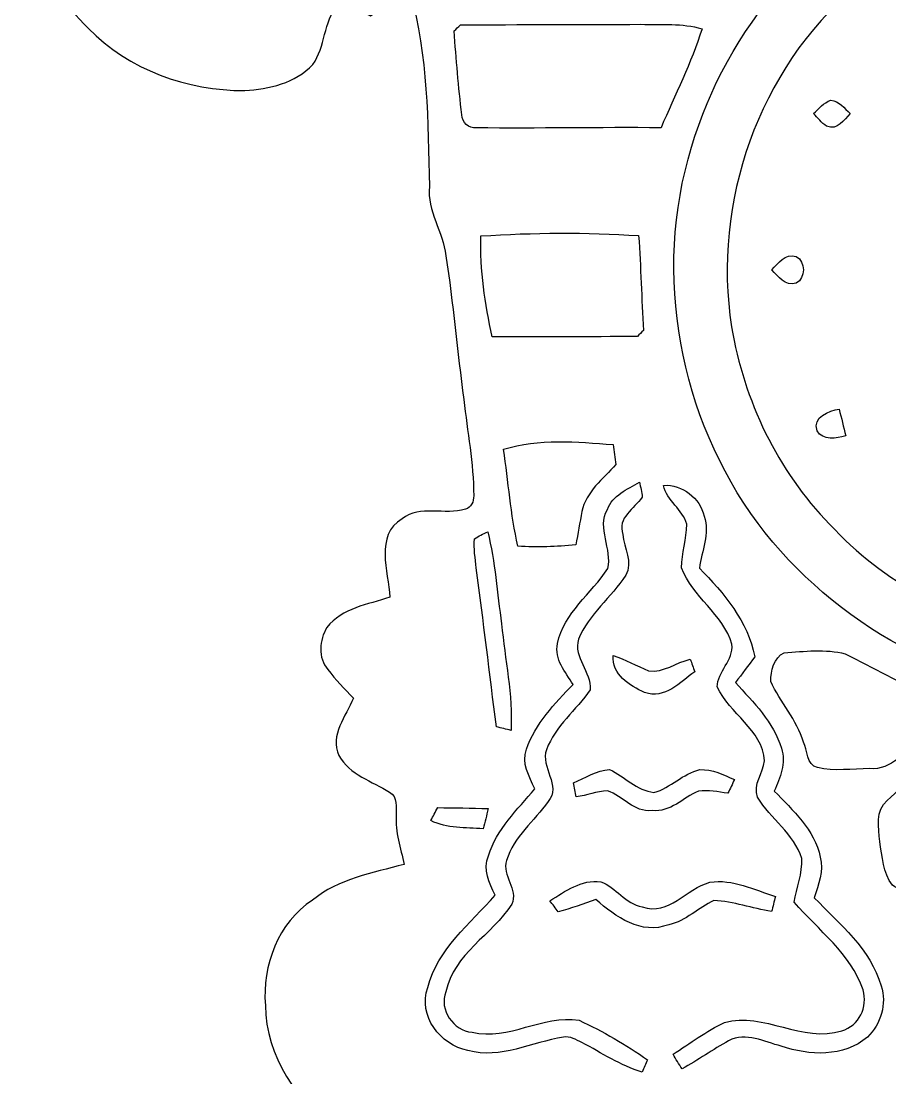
# Model space of a CAD drawing. Header units: centimetres. Extents: x -13.7 to 13.6, y -21.2 to 21.2.
# Drawn here: x -13.7 to -2.71, y -6.98 to 6.39 of the extents above; entities that cross this region are included whole.
import ezdxf

# ---------------------------------------------------------------- set-up
doc = ezdxf.new("R2010")
doc.units = ezdxf.units.CM
doc.header["$MEASUREMENT"] = 0
doc.layers.add('Camada 1', color=7, linetype='Continuous')

msp = doc.modelspace()

# ---------------------------------------------------------------- linework, layer by layer
at = {"layer": 'Camada 1', "color": 156}
for points, knots in [([(-0.44238, 21.16667), (-0.44238, 21.16667), (0.09066, 21.16667), (0.09066, 21.16667), (0.09066, 21.16667), (0.69885, 21.06436), (1.29505, 20.76027), (1.65276, 20.24486), (1.65276, 20.24486), (2.06163, 19.73721), (2.23626, 19.10009), (2.50049, 18.51554), (2.50049, 18.51554), (2.61726, 18.25978), (2.78765, 17.98602), (3.07763, 17.90841), (3.07763, 17.90841), (3.42406, 17.7994), (3.77084, 17.68016), (4.08199, 17.48825), (4.08199, 17.48825), (4.566, 17.17216), (4.99674, 16.76506), (5.29519, 16.26658), (5.29519, 16.26658), (5.68219, 15.63476), (5.94042, 14.88228), (6.55532, 14.42297), (6.55532, 14.42297), (7.2203, 13.95624), (8.10754, 13.93437), (8.72137, 13.37804), (8.72137, 13.37804), (9.39059, 12.76667), (9.45797, 11.7609), (10.1226, 11.14566), (10.1226, 11.14566), (10.46974, 10.7696), (10.99044, 10.68529), (11.45293, 10.53218), (11.45293, 10.53218), (12.0971, 10.3251), (12.70811, 9.96421), (13.13004, 9.42657), (13.13004, 9.42657), (13.52515, 8.92598), (13.60487, 8.23736), (13.50857, 7.62423), (13.50857, 7.62423), (13.33606, 6.59447), (12.46152, 5.7344), (11.42965, 5.58024), (11.42965, 5.58024), (10.9728, 5.47123), (10.4267, 5.46171), (10.04887, 5.78203), (10.04887, 5.78203), (9.79029, 5.97888), (9.86543, 6.36658), (9.6647, 6.5973), (9.6647, 6.5973), (9.52077, 6.66856), (9.37895, 6.51122), (9.25054, 6.45654), (9.25054, 6.45654), (9.08755, 6.56696), (8.92245, 6.67526), (8.73866, 6.74793), (8.73866, 6.74793), (8.51747, 5.96618), (8.5224, 5.14244), (8.4903, 4.33776), (8.4903, 4.33776), (8.50053, 3.99768), (8.31285, 3.70134), (8.27864, 3.36903), (8.27864, 3.36903), (8.16892, 2.49908), (8.06838, 1.62807), (7.9569, 0.75882), (7.9569, 0.75882), (7.97489, 0.59796), (7.86553, 0.37112), (7.99959, 0.24024), (7.99959, 0.24024), (8.26699, 0.13758), (8.59966, 0.27199), (8.84449, 0.09454), (8.84449, 0.09454), (9.20256, -0.12418), (8.99795, -0.60007), (9.02017, -0.93909), (9.02017, -0.93909), (9.29816, -0.98884), (9.61496, -1.03434), (9.79487, -1.28164), (9.79487, -1.28164), (9.88977, -1.43827), (9.92364, -1.67146), (9.78641, -1.81469), (9.78641, -1.81469), (9.68551, -1.9431), (9.57086, -2.05987), (9.45762, -2.17699), (9.45762, -2.17699), (9.54405, -2.39571), (9.7663, -2.6289), (9.65376, -2.88043), (9.65376, -2.88043), (9.51124, -3.15807), (9.17645, -3.22686), (8.94927, -3.41136), (8.94927, -3.41136), (8.86777, -3.57893), (8.97678, -3.77896), (8.91222, -3.95111), (8.91222, -3.95111), (8.84167, -4.09434), (8.75559, -4.22945), (8.68856, -4.3748), (8.68856, -4.3748), (9.04346, -4.52614), (9.42657, -4.62597), (9.73243, -4.87433), (9.73243, -4.87433), (10.2422, -5.20876), (10.41365, -5.93796), (10.14765, -6.47876), (10.14765, -6.47876), (9.80687, -7.2196), (9.13941, -7.80909), (8.3506, -8.02852), (8.3506, -8.02852), (7.62811, -8.24935), (6.864, -8.17668), (6.12246, -8.13223), (6.12246, -8.13223), (5.98311, -8.11671), (5.83565, -8.23242), (5.89668, -8.39505), (5.89668, -8.39505), (5.87516, -9.98255), (5.9055, -11.57076), (5.88469, -13.15896), (5.88469, -13.15896), (5.90867, -13.40979), (5.82718, -13.7093), (6.00428, -13.92132), (6.00428, -13.92132), (6.12951, -14.08818), (6.20007, -14.28997), (6.32566, -14.45577), (6.32566, -14.45577), (6.58671, -14.66144), (6.91691, -14.79691), (7.08766, -15.101), (7.08766, -15.101), (7.25875, -15.36135), (7.18926, -15.69649), (7.31802, -15.97307), (7.31802, -15.97307), (7.45208, -16.26729), (7.58613, -16.58338), (7.52369, -16.91569), (7.52369, -16.91569), (7.49723, -17.17357), (7.3286, -17.39618), (7.33884, -17.66041), (7.33884, -17.66041), (7.3219, -17.97685), (7.42738, -18.32716), (7.2577, -18.61714), (7.2577, -18.61714), (7.0164, -19.03412), (7.11835, -19.59328), (6.75499, -19.94782), (6.75499, -19.94782), (6.62305, -20.06282), (6.43714, -20.0727), (6.27592, -20.12244), (6.27592, -20.12244), (6.26569, -20.3133), (6.26886, -20.50521), (6.25369, -20.69606), (6.25369, -20.69606), (6.22476, -20.92925), (6.01733, -21.088), (5.81131, -21.16667), (5.81131, -21.16667), (5.81131, -21.16667), (5.54531, -21.16667), (5.54531, -21.16667), (5.54531, -21.16667), (5.36857, -21.09928), (5.21582, -20.96593), (5.13821, -20.79237), (5.13821, -20.79237), (5.07224, -20.60751), (5.10081, -20.40467), (5.08247, -20.21346), (5.08247, -20.21346), (4.92513, -20.13162), (4.74945, -20.05859), (4.64679, -19.90619), (4.64679, -19.90619), (4.44712, -19.59716), (4.45206, -19.21051), (4.4517, -18.85773), (4.4517, -18.85773), (4.34375, -18.73356), (4.19947, -18.63196), (4.14232, -18.47285), (4.14232, -18.47285), (4.0192, -18.17229), (4.09222, -17.84597), (4.06541, -17.53341), (4.06541, -17.53341), (4.01426, -17.30375), (3.88091, -17.09702), (3.85445, -16.86066), (3.85445, -16.86066), (3.85339, -16.55551), (3.96028, -16.26729), (4.04389, -15.97836), (4.04389, -15.97836), (4.1335, -15.68591), (4.1275, -15.36065), (4.30212, -15.09853), (4.30212, -15.09853), (4.46546, -14.82372), (4.7625, -14.68508), (5.00168, -14.49035), (5.00168, -14.49035), (5.08423, -14.40215), (5.10187, -14.27198), (5.15726, -14.16967), (5.15726, -14.16967), (5.22393, -13.9887), (5.40844, -13.87404), (5.45606, -13.68566), (5.45606, -13.68566), (5.48675, -13.32265), (5.47158, -12.95753), (5.47194, -12.59417), (5.47194, -12.59417), (5.45853, -11.24126), (5.47652, -9.88801), (5.46911, -8.53546), (5.46911, -8.53546), (5.43772, -8.38659), (5.52203, -8.11459), (5.32165, -8.05533), (5.32165, -8.05533), (4.85987, -7.95867), (4.38326, -7.97419), (3.91513, -7.99782), (3.91513, -7.99782), (3.51649, -8.01829), (3.10938, -8.03169), (2.72909, -8.16645), (2.72909, -8.16645), (2.60456, -8.2296), (2.62961, -8.40281), (2.62467, -8.515), (2.62467, -8.515), (2.61726, -8.76053), (2.82822, -8.94045), (2.86844, -9.17081), (2.86844, -9.17081), (2.89666, -9.34508), (2.74249, -9.58109), (2.89948, -9.72538), (2.89948, -9.72538), (3.16265, -9.94375), (3.40007, -10.27112), (3.32987, -10.63272), (3.32987, -10.63272), (3.32422, -10.9608), (3.01272, -11.14002), (2.86314, -11.40001), (2.86314, -11.40001), (2.78906, -11.53795), (2.94076, -11.67059), (2.99014, -11.78772), (2.99014, -11.78772), (3.57858, -12.69153), (3.68476, -13.87087), (3.30271, -14.87523), (3.30271, -14.87523), (2.86491, -16.0969), (1.70074, -17.024), (0.40852, -17.16052), (0.40852, -17.16052), (-0.09737, -17.20144), (-0.62301, -17.19015), (-1.10525, -17.01518), (-1.10525, -17.01518), (-1.45697, -16.90229), (-1.77765, -16.71073), (-2.1336, -16.60913), (-2.1336, -16.60913), (-2.26166, -16.98307), (-2.23732, -17.38947), (-2.21297, -17.77823), (-2.21297, -17.77823), (-2.20345, -17.99766), (-2.04611, -18.16206), (-1.97167, -18.35855), (-1.97167, -18.35855), (-1.93252, -18.53494), (-2.04435, -18.71945), (-1.99214, -18.89513), (-1.99214, -18.89513), (-1.89159, -19.04647), (-1.72402, -19.14384), (-1.63371, -19.30506), (-1.63371, -19.30506), (-1.48131, -19.5199), (-1.46685, -19.80706), (-1.5367, -20.05506), (-1.5367, -20.05506), (-1.65911, -20.45935), (-2.09268, -20.74263), (-2.51107, -20.68795), (-2.51107, -20.68795), (-3.054, -20.64843), (-3.47169, -20.0466), (-3.30341, -19.52307), (-3.30341, -19.52307), (-3.24626, -19.25602), (-2.97709, -19.11632), (-2.84268, -18.89583), (-2.84268, -18.89583), (-2.8067, -18.76002), (-2.8762, -18.62243), (-2.86702, -18.48555), (-2.86702, -18.48555), (-2.90124, -18.28553), (-2.75449, -18.1356), (-2.66735, -17.9765), (-2.66735, -17.9765), (-2.58092, -17.83433), (-2.62537, -17.6537), (-2.60315, -17.49883), (-2.60315, -17.49883), (-2.60562, -17.0187), (-2.56999, -16.52975), (-2.65818, -16.05633), (-2.65818, -16.05633), (-2.81446, -15.75505), (-3.07375, -15.51693), (-3.20534, -15.20013), (-3.20534, -15.20013), (-3.58775, -14.45683), (-3.66466, -13.57665), (-3.45264, -12.77126), (-3.45264, -12.77126), (-3.34257, -12.24104), (-3.04941, -11.77396), (-2.73226, -11.34463), (-2.73226, -11.34463), (-2.54423, -11.11003), (-2.62643, -10.78689), (-2.60456, -10.51313), (-2.60456, -10.51313), (-2.62714, -9.63612), (-2.57351, -8.75735), (-2.63243, -7.88211), (-2.63243, -7.88211), (-2.64583, -7.75794), (-2.77707, -7.69232), (-2.89031, -7.69338), (-2.89031, -7.69338), (-3.59692, -7.67574), (-4.30424, -7.6842), (-5.0105, -7.69373), (-5.0105, -7.69373), (-5.36046, -7.69232), (-5.70653, -7.75652), (-6.04202, -7.85107), (-6.04202, -7.85107), (-5.89703, -8.07367), (-5.81025, -8.3319), (-5.65256, -8.54569), (-5.65256, -8.54569), (-5.45147, -8.71185), (-5.17842, -8.78381), (-5.02285, -9.00783), (-5.02285, -9.00783), (-4.76144, -9.27241), (-4.76814, -9.65905), (-4.6796, -9.9956), (-4.6796, -9.9956), (-4.62703, -10.21292), (-4.4831, -10.40165), (-4.45982, -10.62778), (-4.45982, -10.62778), (-4.40267, -10.95375), (-4.57024, -11.24902), (-4.65032, -11.55418), (-4.65032, -11.55418), (-4.67677, -11.86603), (-4.61892, -12.18106), (-4.66619, -12.49292), (-4.66619, -12.49292), (-4.71523, -12.67001), (-4.82318, -12.82524), (-4.86586, -13.00586), (-4.86586, -13.00586), (-4.95688, -13.3223), (-4.98722, -13.67014), (-5.16608, -13.95448), (-5.16608, -13.95448), (-5.32377, -14.103), (-5.55237, -14.13933), (-5.7471, -14.22188), (-5.7471, -14.22188), (-5.74816, -14.50199), (-5.6642, -14.87276), (-5.91432, -15.0756), (-5.91432, -15.0756), (-6.16267, -15.34795), (-6.6615, -15.26363), (-6.82731, -14.94367), (-6.82731, -14.94367), (-6.92432, -14.74682), (-6.87493, -14.51328), (-6.94337, -14.31078), (-6.94337, -14.31078), (-7.07355, -14.17143), (-7.28098, -14.11287), (-7.37305, -13.93543), (-7.37305, -13.93543), (-7.56285, -13.63733), (-7.53145, -13.27079), (-7.54839, -12.9346), (-7.54839, -12.9346), (-7.64646, -12.82418), (-7.75476, -12.72046), (-7.82426, -12.58852), (-7.82426, -12.58852), (-8.0204, -12.29642), (-7.9188, -11.92953), (-7.93432, -11.60251), (-7.93432, -11.60251), (-7.95337, -11.42647), (-8.0585, -11.27372), (-8.08919, -11.10086), (-8.08919, -11.10086), (-8.15058, -10.75514), (-8.07085, -10.40659), (-7.94844, -10.0845), (-7.94844, -10.0845), (-7.82249, -9.7663), (-7.86447, -9.39094), (-7.64646, -9.11154), (-7.64646, -9.11154), (-7.47324, -8.84273), (-7.15433, -8.73195), (-6.92573, -8.52452), (-6.92573, -8.52452), (-6.83472, -8.34496), (-6.87246, -8.12941), (-6.85765, -7.93574), (-6.85765, -7.93574), (-7.78933, -8.07967), (-8.86848, -8.21161), (-9.69433, -7.64787), (-9.69433, -7.64787), (-10.20798, -7.2898), (-10.60415, -6.70736), (-10.60979, -6.06531), (-10.60979, -6.06531), (-10.65107, -5.56013), (-10.44751, -5.01862), (-10.01465, -4.73287), (-10.01465, -4.73287), (-9.68304, -4.46193), (-9.25371, -4.38644), (-8.85225, -4.28025), (-8.85225, -4.28025), (-8.89882, -4.07494), (-8.96937, -3.87138), (-8.95209, -3.6576), (-8.95209, -3.6576), (-8.9602, -3.55882), (-8.93198, -3.42336), (-9.03675, -3.36656), (-9.03675, -3.36656), (-9.25865, -3.22439), (-9.5437, -3.14925), (-9.67775, -2.90301), (-9.67775, -2.90301), (-9.79981, -2.64125), (-9.5885, -2.40383), (-9.49501, -2.17664), (-9.49501, -2.17664), (-9.60684, -2.05916), (-9.72114, -1.94239), (-9.81922, -1.81328), (-9.81922, -1.81328), (-9.94516, -1.66758), (-9.92822, -1.43722), (-9.83015, -1.28164), (-9.83015, -1.28164), (-9.63895, -1.02976), (-9.31227, -0.99519), (-9.03534, -0.89747), (-9.03534, -0.89747), (-9.05298, -0.57256), (-9.22831, -0.11289), (-8.87977, 0.09454), (-8.87977, 0.09454), (-8.64905, 0.27376), (-8.33861, 0.13511), (-8.0779, 0.21625), (-8.0779, 0.21625), (-8.00559, 0.23812), (-7.9689, 0.31432), (-7.97313, 0.38594), (-7.97313, 0.38594), (-7.97384, 0.79587), (-8.05215, 1.19909), (-8.09907, 1.60479), (-8.09907, 1.60479), (-8.1788, 2.21086), (-8.23383, 2.82011), (-8.3245, 3.42441), (-8.3245, 3.42441), (-8.35907, 3.72745), (-8.5658, 3.98815), (-8.53369, 4.30248), (-8.53369, 4.30248), (-8.55133, 5.11916), (-8.55274, 5.95418), (-8.77358, 6.74758), (-8.77358, 6.74758), (-8.95491, 6.67632), (-9.11825, 6.57049), (-9.27947, 6.46289), (-9.27947, 6.46289), (-9.41211, 6.51228), (-9.55534, 6.65621), (-9.69927, 6.59624), (-9.69927, 6.59624), (-9.87354, 6.38634), (-9.84814, 6.06742), (-10.00936, 5.84588), (-10.00936, 5.84588), (-10.22738, 5.6067), (-10.56146, 5.53544), (-10.87049, 5.51462), (-10.87049, 5.51462), (-11.59686, 5.51392), (-12.34087, 5.77497), (-12.85134, 6.30449), (-12.85134, 6.30449), (-13.45106, 6.88411), (-13.70048, 7.78087), (-13.5315, 8.59296), (-13.5315, 8.59296), (-13.43977, 9.19268), (-13.01962, 9.69433), (-12.52749, 10.02347), (-12.52749, 10.02347), (-12.04172, 10.37837), (-11.45822, 10.54947), (-10.88813, 10.71351), (-10.88813, 10.71351), (-10.49126, 10.83028), (-10.14942, 11.09415), (-9.91482, 11.43176), (-9.91482, 11.43176), (-9.45656, 12.01984), (-9.34579, 12.81959), (-8.79263, 13.34347), (-8.79263, 13.34347), (-8.2737, 13.81901), (-7.55791, 13.94919), (-6.92856, 14.21447), (-6.92856, 14.21447), (-6.95466, 15.0248), (-7.07108, 15.82914), (-7.13705, 16.63665), (-7.13705, 16.63665), (-7.17338, 16.8342), (-7.15786, 17.05328), (-7.24888, 17.23707), (-7.24888, 17.23707), (-7.44537, 17.3997), (-7.6768, 17.12136), (-7.89587, 17.18663), (-7.89587, 17.18663), (-8.02605, 17.23037), (-8.14634, 17.31327), (-8.21655, 17.43287), (-8.21655, 17.43287), (-8.46914, 17.85302), (-8.53158, 18.39454), (-8.33755, 18.84997), (-8.33755, 18.84997), (-8.01793, 19.57775), (-7.28874, 20.06635), (-6.52039, 20.20605), (-6.52039, 20.20605), (-5.79931, 20.30977), (-5.02497, 20.24662), (-4.3748, 19.8949), (-4.3748, 19.8949), (-3.98462, 19.70087), (-3.61209, 19.419), (-3.42935, 19.01119), (-3.42935, 19.01119), (-3.27836, 18.70251), (-3.32246, 18.31693), (-3.0801, 18.05128), (-3.0801, 18.05128), (-2.99508, 17.98567), (-2.8508, 17.96238), (-2.76648, 18.04105), (-2.76648, 18.04105), (-2.51919, 18.31163), (-2.45427, 18.6824), (-2.32692, 19.0126), (-2.32692, 19.0126), (-2.13148, 19.54918), (-1.98332, 20.13232), (-1.58044, 20.56024), (-1.58044, 20.56024), (-1.28729, 20.8922), (-0.87348, 21.09082), (-0.44238, 21.16667), (-0.44238, 21.16667), (-0.44238, 21.16667), (-0.44238, 21.16667), (-0.44238, 21.16667)], [0, 0, 0, 0, 0.00625, 0.00625, 0.00625, 0.00625, 0.0125, 0.0125, 0.0125, 0.0125, 0.01875, 0.01875, 0.01875, 0.01875, 0.025, 0.025, 0.025, 0.025, 0.03125, 0.03125, 0.03125, 0.03125, 0.0375, 0.0375, 0.0375, 0.0375, 0.04375, 0.04375, 0.04375, 0.04375, 0.05, 0.05, 0.05, 0.05, 0.05625, 0.05625, 0.05625, 0.05625, 0.0625, 0.0625, 0.0625, 0.0625, 0.06875, 0.06875, 0.06875, 0.06875, 0.075, 0.075, 0.075, 0.075, 0.08125, 0.08125, 0.08125, 0.08125, 0.0875, 0.0875, 0.0875, 0.0875, 0.09375, 0.09375, 0.09375, 0.09375, 0.1, 0.1, 0.1, 0.1, 0.10625, 0.10625, 0.10625, 0.10625, 0.1125, 0.1125, 0.1125, 0.1125, 0.11875, 0.11875, 0.11875, 0.11875, 0.125, 0.125, 0.125, 0.125, 0.13125, 0.13125, 0.13125, 0.13125, 0.1375, 0.1375, 0.1375, 0.1375, 0.14375, 0.14375, 0.14375, 0.14375, 0.15, 0.15, 0.15, 0.15, 0.15625, 0.15625, 0.15625, 0.15625, 0.1625, 0.1625, 0.1625, 0.1625, 0.16875, 0.16875, 0.16875, 0.16875, 0.175, 0.175, 0.175, 0.175, 0.18125, 0.18125, 0.18125, 0.18125, 0.1875, 0.1875, 0.1875, 0.1875, 0.19375, 0.19375, 0.19375, 0.19375, 0.2, 0.2, 0.2, 0.2, 0.20625, 0.20625, 0.20625, 0.20625, 0.2125, 0.2125, 0.2125, 0.2125, 0.21875, 0.21875, 0.21875, 0.21875, 0.225, 0.225, 0.225, 0.225, 0.23125, 0.23125, 0.23125, 0.23125, 0.2375, 0.2375, 0.2375, 0.2375, 0.24375, 0.24375, 0.24375, 0.24375, 0.25, 0.25, 0.25, 0.25, 0.25625, 0.25625, 0.25625, 0.25625, 0.2625, 0.2625, 0.2625, 0.2625, 0.26875, 0.26875, 0.26875, 0.26875, 0.275, 0.275, 0.275, 0.275, 0.28125, 0.28125, 0.28125, 0.28125, 0.2875, 0.2875, 0.2875, 0.2875, 0.29375, 0.29375, 0.29375, 0.29375, 0.3, 0.3, 0.3, 0.3, 0.30625, 0.30625, 0.30625, 0.30625, 0.3125, 0.3125, 0.3125, 0.3125, 0.31875, 0.31875, 0.31875, 0.31875, 0.325, 0.325, 0.325, 0.325, 0.33125, 0.33125, 0.33125, 0.33125, 0.3375, 0.3375, 0.3375, 0.3375, 0.34375, 0.34375, 0.34375, 0.34375, 0.35, 0.35, 0.35, 0.35, 0.35625, 0.35625, 0.35625, 0.35625, 0.3625, 0.3625, 0.3625, 0.3625, 0.36875, 0.36875, 0.36875, 0.36875, 0.375, 0.375, 0.375, 0.375, 0.38125, 0.38125, 0.38125, 0.38125, 0.3875, 0.3875, 0.3875, 0.3875, 0.39375, 0.39375, 0.39375, 0.39375, 0.4, 0.4, 0.4, 0.4, 0.40625, 0.40625, 0.40625, 0.40625, 0.4125, 0.4125, 0.4125, 0.4125, 0.41875, 0.41875, 0.41875, 0.41875, 0.425, 0.425, 0.425, 0.425, 0.43125, 0.43125, 0.43125, 0.43125, 0.4375, 0.4375, 0.4375, 0.4375, 0.44375, 0.44375, 0.44375, 0.44375, 0.45, 0.45, 0.45, 0.45, 0.45625, 0.45625, 0.45625, 0.45625, 0.4625, 0.4625, 0.4625, 0.4625, 0.46875, 0.46875, 0.46875, 0.46875, 0.475, 0.475, 0.475, 0.475, 0.48125, 0.48125, 0.48125, 0.48125, 0.4875, 0.4875, 0.4875, 0.4875, 0.49375, 0.49375, 0.49375, 0.49375, 0.5, 0.5, 0.5, 0.5, 0.50625, 0.50625, 0.50625, 0.50625, 0.5125, 0.5125, 0.5125, 0.5125, 0.51875, 0.51875, 0.51875, 0.51875, 0.525, 0.525, 0.525, 0.525, 0.53125, 0.53125, 0.53125, 0.53125, 0.5375, 0.5375, 0.5375, 0.5375, 0.54375, 0.54375, 0.54375, 0.54375, 0.55, 0.55, 0.55, 0.55, 0.55625, 0.55625, 0.55625, 0.55625, 0.5625, 0.5625, 0.5625, 0.5625, 0.56875, 0.56875, 0.56875, 0.56875, 0.575, 0.575, 0.575, 0.575, 0.58125, 0.58125, 0.58125, 0.58125, 0.5875, 0.5875, 0.5875, 0.5875, 0.59375, 0.59375, 0.59375, 0.59375, 0.6, 0.6, 0.6, 0.6, 0.60625, 0.60625, 0.60625, 0.60625, 0.6125, 0.6125, 0.6125, 0.6125, 0.61875, 0.61875, 0.61875, 0.61875, 0.625, 0.625, 0.625, 0.625, 0.63125, 0.63125, 0.63125, 0.63125, 0.6375, 0.6375, 0.6375, 0.6375, 0.64375, 0.64375, 0.64375, 0.64375, 0.65, 0.65, 0.65, 0.65, 0.65625, 0.65625, 0.65625, 0.65625, 0.6625, 0.6625, 0.6625, 0.6625, 0.66875, 0.66875, 0.66875, 0.66875, 0.675, 0.675, 0.675, 0.675, 0.68125, 0.68125, 0.68125, 0.68125, 0.6875, 0.6875, 0.6875, 0.6875, 0.69375, 0.69375, 0.69375, 0.69375, 0.7, 0.7, 0.7, 0.7, 0.70625, 0.70625, 0.70625, 0.70625, 0.7125, 0.7125, 0.7125, 0.7125, 0.71875, 0.71875, 0.71875, 0.71875, 0.725, 0.725, 0.725, 0.725, 0.73125, 0.73125, 0.73125, 0.73125, 0.7375, 0.7375, 0.7375, 0.7375, 0.74375, 0.74375, 0.74375, 0.74375, 0.75, 0.75, 0.75, 0.75, 0.75625, 0.75625, 0.75625, 0.75625, 0.7625, 0.7625, 0.7625, 0.7625, 0.76875, 0.76875, 0.76875, 0.76875, 0.775, 0.775, 0.775, 0.775, 0.78125, 0.78125, 0.78125, 0.78125, 0.7875, 0.7875, 0.7875, 0.7875, 0.79375, 0.79375, 0.79375, 0.79375, 0.8, 0.8, 0.8, 0.8, 0.80625, 0.80625, 0.80625, 0.80625, 0.8125, 0.8125, 0.8125, 0.8125, 0.81875, 0.81875, 0.81875, 0.81875, 0.825, 0.825, 0.825, 0.825, 0.83125, 0.83125, 0.83125, 0.83125, 0.8375, 0.8375, 0.8375, 0.8375, 0.84375, 0.84375, 0.84375, 0.84375, 0.85, 0.85, 0.85, 0.85, 0.85625, 0.85625, 0.85625, 0.85625, 0.8625, 0.8625, 0.8625, 0.8625, 0.86875, 0.86875, 0.86875, 0.86875, 0.875, 0.875, 0.875, 0.875, 0.88125, 0.88125, 0.88125, 0.88125, 0.8875, 0.8875, 0.8875, 0.8875, 0.89375, 0.89375, 0.89375, 0.89375, 0.9, 0.9, 0.9, 0.9, 0.90625, 0.90625, 0.90625, 0.90625, 0.9125, 0.9125, 0.9125, 0.9125, 0.91875, 0.91875, 0.91875, 0.91875, 0.925, 0.925, 0.925, 0.925, 0.93125, 0.93125, 0.93125, 0.93125, 0.9375, 0.9375, 0.9375, 0.9375, 0.94375, 0.94375, 0.94375, 0.94375, 0.95, 0.95, 0.95, 0.95, 0.95625, 0.95625, 0.95625, 0.95625, 0.9625, 0.9625, 0.9625, 0.9625, 0.96875, 0.96875, 0.96875, 0.96875, 0.975, 0.975, 0.975, 0.975, 0.98125, 0.98125, 0.98125, 0.98125, 0.9875, 0.9875, 0.9875, 0.9875, 1, 1, 1, 1]), ([(-0.61842, 8.65999), (-1.16593, 8.61342), (-1.69545, 8.4462), (-2.19745, 8.22854), (-2.19745, 8.22854), (-3.6449, 7.60518), (-4.77732, 6.30943), (-5.21547, 4.79742), (-5.21547, 4.79742), (-5.709, 3.19511), (-5.36892, 1.37795), (-4.37409, 0.03457), (-4.37409, 0.03457), (-3.41277, -1.2386), (-1.87254, -2.11102), (-0.26141, -2.12866), (-0.26141, -2.12866), (-0.24095, -1.93146), (-0.18486, -1.71838), (-0.25788, -1.52823), (-0.25788, -1.52823), (-0.43039, -1.38465), (-0.68862, -1.44286), (-0.89359, -1.38501), (-0.89359, -1.38501), (-1.87254, -1.21073), (-2.79224, -0.7052), (-3.46781, 0.02505), (-3.46781, 0.02505), (-4.12891, 0.70414), (-4.55295, 1.59314), (-4.70888, 2.52448), (-4.70888, 2.52448), (-4.95653, 4.09469), (-4.36598, 5.78485), (-3.15031, 6.81955), (-3.15031, 6.81955), (-2.46556, 7.4302), (-1.59914, 7.82179), (-0.69356, 7.95655), (-0.69356, 7.95655), (-0.55951, 7.98724), (-0.35948, 7.97736), (-0.30339, 8.13611), (-0.30339, 8.13611), (-0.27587, 8.28463), (-0.26494, 8.45432), (-0.32985, 8.59578), (-0.32985, 8.59578), (-0.38594, 8.69209), (-0.53375, 8.66422), (-0.61842, 8.65999), (-0.61842, 8.65999), (-0.61842, 8.65999), (-0.61842, 8.65999), (-0.61842, 8.65999)], [0, 0, 0, 0, 0.06666667, 0.06666667, 0.06666667, 0.06666667, 0.13333333, 0.13333333, 0.13333333, 0.13333333, 0.2, 0.2, 0.2, 0.2, 0.26666667, 0.26666667, 0.26666667, 0.26666667, 0.33333333, 0.33333333, 0.33333333, 0.33333333, 0.4, 0.4, 0.4, 0.4, 0.46666667, 0.46666667, 0.46666667, 0.46666667, 0.53333333, 0.53333333, 0.53333333, 0.53333333, 0.6, 0.6, 0.6, 0.6, 0.66666667, 0.66666667, 0.66666667, 0.66666667, 0.73333333, 0.73333333, 0.73333333, 0.73333333, 0.8, 0.8, 0.8, 0.8, 0.86666667, 0.86666667, 0.86666667, 0.86666667, 1, 1, 1, 1]), ([(-8.13964, 6.34541), (-8.16645, 6.32037), (-8.19362, 6.29497), (-8.22043, 6.26957), (-8.22043, 6.26957), (-8.19609, 5.91502), (-8.16434, 5.56084), (-8.12306, 5.20771), (-8.12306, 5.20771), (-8.11742, 5.11246), (-8.03839, 5.03343), (-7.93962, 5.04402), (-7.93962, 5.04402), (-7.16068, 5.03343), (-6.3814, 5.05213), (-5.60211, 5.04366), (-5.60211, 5.04366), (-5.42572, 5.45994), (-5.21864, 5.86493), (-5.08317, 6.29744), (-5.08317, 6.29744), (-5.33365, 6.37081), (-5.59894, 6.34506), (-5.85611, 6.35388), (-5.85611, 6.35388), (-6.61741, 6.34929), (-7.37835, 6.35247), (-8.13964, 6.34541), (-8.13964, 6.34541), (-8.13964, 6.34541), (-8.13964, 6.34541), (-8.13964, 6.34541)], [0, 0, 0, 0, 0.11111111, 0.11111111, 0.11111111, 0.11111111, 0.22222222, 0.22222222, 0.22222222, 0.22222222, 0.33333333, 0.33333333, 0.33333333, 0.33333333, 0.44444444, 0.44444444, 0.44444444, 0.44444444, 0.55555556, 0.55555556, 0.55555556, 0.55555556, 0.66666667, 0.66666667, 0.66666667, 0.66666667, 0.77777778, 0.77777778, 0.77777778, 0.77777778, 1, 1, 1, 1]), ([(-3.67277, 5.22393), (-3.61985, 5.1689), (-3.57046, 5.10857), (-3.50696, 5.06448), (-3.50696, 5.06448), (-3.36232, 5.0038), (-3.29142, 5.14703), (-3.2064, 5.22393), (-3.2064, 5.22393), (-3.28119, 5.28637), (-3.34821, 5.38692), (-3.45299, 5.39256), (-3.45299, 5.39256), (-3.54259, 5.36187), (-3.60504, 5.28567), (-3.67277, 5.22393), (-3.67277, 5.22393), (-3.67277, 5.22393), (-3.67277, 5.22393), (-3.67277, 5.22393)], [0, 0, 0, 0, 0.16666667, 0.16666667, 0.16666667, 0.16666667, 0.33333333, 0.33333333, 0.33333333, 0.33333333, 0.5, 0.5, 0.5, 0.5, 0.66666667, 0.66666667, 0.66666667, 0.66666667, 1, 1, 1, 1]), ([(-7.88247, 3.67524), (-7.89799, 3.24591), (-7.82673, 2.81693), (-7.73959, 2.39783), (-7.73959, 2.39783), (-7.12646, 2.39889), (-6.51334, 2.39642), (-5.90021, 2.40312), (-5.90021, 2.40312), (-5.87516, 2.42887), (-5.84976, 2.45392), (-5.82401, 2.47897), (-5.82401, 2.47897), (-5.84941, 2.87902), (-5.85611, 3.27977), (-5.88574, 3.67912), (-5.88574, 3.67912), (-6.55002, 3.72392), (-7.21854, 3.71722), (-7.88247, 3.67524), (-7.88247, 3.67524), (-7.88247, 3.67524), (-7.88247, 3.67524), (-7.88247, 3.67524)], [0, 0, 0, 0, 0.14285714, 0.14285714, 0.14285714, 0.14285714, 0.28571429, 0.28571429, 0.28571429, 0.28571429, 0.42857143, 0.42857143, 0.42857143, 0.42857143, 0.57142857, 0.57142857, 0.57142857, 0.57142857, 0.71428571, 0.71428571, 0.71428571, 0.71428571, 1, 1, 1, 1]), ([(-4.20088, 3.24556), (-4.11374, 3.16406), (-4.03931, 3.03212), (-3.89149, 3.07587), (-3.89149, 3.07587), (-3.76908, 3.14254), (-3.76908, 3.34751), (-3.89149, 3.41595), (-3.89149, 3.41595), (-4.03895, 3.45899), (-4.11409, 3.3274), (-4.20088, 3.24556), (-4.20088, 3.24556), (-4.20088, 3.24556), (-4.20088, 3.24556), (-4.20088, 3.24556)], [0, 0, 0, 0, 0.2, 0.2, 0.2, 0.2, 0.4, 0.4, 0.4, 0.4, 0.6, 0.6, 0.6, 0.6, 1, 1, 1, 1]), ([(-3.62691, 1.20967), (-3.55, 1.07703), (-3.38667, 1.10984), (-3.26496, 1.14582), (-3.26496, 1.14582), (-3.29283, 1.25977), (-3.31717, 1.37125), (-3.34857, 1.48308), (-3.34857, 1.48308), (-3.47733, 1.46473), (-3.68794, 1.38042), (-3.62691, 1.20967), (-3.62691, 1.20967), (-3.62691, 1.20967), (-3.62691, 1.20967), (-3.62691, 1.20967)], [0, 0, 0, 0, 0.2, 0.2, 0.2, 0.2, 0.4, 0.4, 0.4, 0.4, 0.6, 0.6, 0.6, 0.6, 1, 1, 1, 1]), ([(-7.59389, 0.97437), (-7.53604, 0.56586), (-7.50464, 0.15275), (-7.41398, -0.25047), (-7.41398, -0.25047), (-7.1695, -0.2727), (-6.92573, -0.25647), (-6.68196, -0.2353), (-6.68196, -0.2353), (-6.65268, -0.0949), (-6.63046, 0.04798), (-6.60329, 0.18838), (-6.60329, 0.18838), (-6.5532, 0.43674), (-6.33236, 0.60043), (-6.17502, 0.78211), (-6.17502, 0.78211), (-6.18666, 0.86607), (-6.1976, 0.95003), (-6.20818, 1.03364), (-6.20818, 1.03364), (-6.66785, 1.07033), (-7.14869, 1.11442), (-7.59389, 0.97437), (-7.59389, 0.97437), (-7.59389, 0.97437), (-7.59389, 0.97437), (-7.59389, 0.97437)], [0, 0, 0, 0, 0.125, 0.125, 0.125, 0.125, 0.25, 0.25, 0.25, 0.25, 0.375, 0.375, 0.375, 0.375, 0.5, 0.5, 0.5, 0.5, 0.625, 0.625, 0.625, 0.625, 0.75, 0.75, 0.75, 0.75, 1, 1, 1, 1]), ([(-6.28121, 0.21237), (-6.41597, -0.02187), (-6.21312, -0.29104), (-6.27697, -0.53481), (-6.27697, -0.53481), (-6.47876, -0.85302), (-6.83401, -1.09467), (-6.91127, -1.48308), (-6.91127, -1.48308), (-6.95607, -1.68628), (-6.81284, -1.84291), (-6.71477, -2.00166), (-6.71477, -2.00166), (-6.94902, -2.24402), (-7.18996, -2.49872), (-7.30603, -2.82187), (-7.30603, -2.82187), (-7.3727, -2.99614), (-7.26828, -3.16794), (-7.20055, -3.32422), (-7.20055, -3.32422), (-7.41856, -3.5881), (-7.68385, -3.83469), (-7.78686, -4.17124), (-7.78686, -4.17124), (-7.85601, -4.34446), (-7.77593, -4.51591), (-7.70184, -4.66937), (-7.70184, -4.66937), (-8.01582, -5.02991), (-8.42786, -5.35446), (-8.55451, -5.83636), (-8.55451, -5.83636), (-8.68045, -6.19866), (-8.39752, -6.56555), (-8.04545, -6.6354), (-8.04545, -6.6354), (-7.62988, -6.74864), (-7.2397, -6.53097), (-6.83754, -6.46677), (-6.83754, -6.46677), (-6.75322, -6.45372), (-6.67526, -6.49887), (-6.60259, -6.53521), (-6.60259, -6.53521), (-6.35212, -6.66609), (-6.1154, -6.8266), (-5.842, -6.90845), (-5.842, -6.90845), (-5.81907, -6.85659), (-5.79614, -6.80473), (-5.7725, -6.75322), (-5.7725, -6.75322), (-6.04696, -6.56414), (-6.33659, -6.39127), (-6.63928, -6.25334), (-6.63928, -6.25334), (-7.1053, -6.17749), (-7.52687, -6.51439), (-7.99359, -6.40433), (-7.99359, -6.40433), (-8.22854, -6.3821), (-8.41692, -6.12034), (-8.32414, -5.89174), (-8.32414, -5.89174), (-8.22748, -5.41479), (-7.73889, -5.17066), (-7.49159, -4.78402), (-7.49159, -4.78402), (-7.4041, -4.59564), (-7.62247, -4.41995), (-7.5572, -4.22945), (-7.5572, -4.22945), (-7.46372, -3.92959), (-7.20725, -3.73133), (-7.03086, -3.48403), (-7.03086, -3.48403), (-6.85624, -3.28471), (-7.13564, -3.04659), (-7.05097, -2.82822), (-7.05097, -2.82822), (-6.9402, -2.52624), (-6.67738, -2.32657), (-6.49746, -2.0701), (-6.49746, -2.0701), (-6.48229, -1.83762), (-6.71512, -1.66441), (-6.64739, -1.42946), (-6.64739, -1.42946), (-6.51369, -1.11372), (-6.23358, -0.90029), (-6.04767, -0.62054), (-6.04767, -0.62054), (-5.95383, -0.45508), (-6.07519, -0.27376), (-6.08542, -0.10372), (-6.08542, -0.10372), (-6.15844, 0.10936), (-5.94148, 0.22366), (-5.84024, 0.36724), (-5.84024, 0.36724), (-5.84059, 0.43286), (-5.86176, 0.49601), (-5.87587, 0.5588), (-5.87587, 0.5588), (-6.02968, 0.46919), (-6.21312, 0.39299), (-6.28121, 0.21237), (-6.28121, 0.21237), (-6.28121, 0.21237), (-6.28121, 0.21237), (-6.28121, 0.21237)], [0, 0, 0, 0, 0.03448276, 0.03448276, 0.03448276, 0.03448276, 0.06896552, 0.06896552, 0.06896552, 0.06896552, 0.10344828, 0.10344828, 0.10344828, 0.10344828, 0.13793103, 0.13793103, 0.13793103, 0.13793103, 0.17241379, 0.17241379, 0.17241379, 0.17241379, 0.20689655, 0.20689655, 0.20689655, 0.20689655, 0.24137931, 0.24137931, 0.24137931, 0.24137931, 0.27586207, 0.27586207, 0.27586207, 0.27586207, 0.31034483, 0.31034483, 0.31034483, 0.31034483, 0.34482759, 0.34482759, 0.34482759, 0.34482759, 0.37931034, 0.37931034, 0.37931034, 0.37931034, 0.4137931, 0.4137931, 0.4137931, 0.4137931, 0.44827586, 0.44827586, 0.44827586, 0.44827586, 0.48275862, 0.48275862, 0.48275862, 0.48275862, 0.51724138, 0.51724138, 0.51724138, 0.51724138, 0.55172414, 0.55172414, 0.55172414, 0.55172414, 0.5862069, 0.5862069, 0.5862069, 0.5862069, 0.62068966, 0.62068966, 0.62068966, 0.62068966, 0.65517241, 0.65517241, 0.65517241, 0.65517241, 0.68965517, 0.68965517, 0.68965517, 0.68965517, 0.72413793, 0.72413793, 0.72413793, 0.72413793, 0.75862069, 0.75862069, 0.75862069, 0.75862069, 0.79310345, 0.79310345, 0.79310345, 0.79310345, 0.82758621, 0.82758621, 0.82758621, 0.82758621, 0.86206897, 0.86206897, 0.86206897, 0.86206897, 0.89655172, 0.89655172, 0.89655172, 0.89655172, 0.93103448, 0.93103448, 0.93103448, 0.93103448, 1, 1, 1, 1]), ([(-5.57001, 0.51823), (-5.52873, 0.31926), (-5.32765, 0.21484), (-5.27509, 0.02505), (-5.27509, 0.02505), (-5.27932, -0.16051), (-5.33788, -0.33972), (-5.34352, -0.52564), (-5.34352, -0.52564), (-5.20559, -0.89217), (-4.81683, -1.1109), (-4.70429, -1.49296), (-4.70429, -1.49296), (-4.67924, -1.69686), (-4.89197, -1.84044), (-4.88985, -2.03376), (-4.88985, -2.03376), (-4.73604, -2.37243), (-4.32153, -2.56963), (-4.29119, -2.97039), (-4.29119, -2.97039), (-4.31553, -3.12526), (-4.43583, -3.26637), (-4.38185, -3.43006), (-4.38185, -3.43006), (-4.21393, -3.70205), (-3.92218, -3.89008), (-3.81847, -4.2037), (-3.81847, -4.2037), (-3.81353, -4.39279), (-3.8802, -4.57588), (-3.91795, -4.75897), (-3.91795, -4.75897), (-3.61315, -5.11387), (-3.19687, -5.40702), (-3.04553, -5.86775), (-3.04553, -5.86775), (-2.98309, -6.08436), (-3.09245, -6.32389), (-3.3147, -6.38598), (-3.3147, -6.38598), (-3.80647, -6.54262), (-4.30283, -6.14398), (-4.79742, -6.28086), (-4.79742, -6.28086), (-5.02955, -6.3881), (-5.23452, -6.54509), (-5.44971, -6.68196), (-5.44971, -6.68196), (-5.41373, -6.74476), (-5.37563, -6.80649), (-5.33576, -6.86752), (-5.33576, -6.86752), (-5.13397, -6.75746), (-4.94559, -6.62481), (-4.74592, -6.51122), (-4.74592, -6.51122), (-4.52896, -6.39974), (-4.29542, -6.52674), (-4.07987, -6.58072), (-4.07987, -6.58072), (-3.72604, -6.70242), (-3.28965, -6.72218), (-2.98803, -6.46606), (-2.98803, -6.46606), (-2.81975, -6.30026), (-2.74038, -6.04626), (-2.81693, -5.8166), (-2.81693, -5.8166), (-2.94534, -5.35411), (-3.34363, -5.03449), (-3.66183, -4.70182), (-3.66183, -4.70182), (-3.61174, -4.53461), (-3.53589, -4.36527), (-3.58704, -4.18641), (-3.58704, -4.18641), (-3.65725, -3.84281), (-3.93806, -3.59481), (-4.16842, -3.35104), (-4.16842, -3.35104), (-4.09434, -3.18135), (-4.01673, -2.99932), (-4.07917, -2.80987), (-4.07917, -2.80987), (-4.17266, -2.47721), (-4.43689, -2.22885), (-4.65878, -1.97697), (-4.65878, -1.97697), (-4.57588, -1.86972), (-4.4958, -1.76001), (-4.41501, -1.651), (-4.41501, -1.651), (-4.5018, -1.20262), (-4.80766, -0.84631), (-5.11669, -0.52846), (-5.11669, -0.52846), (-5.08741, -0.31186), (-4.97946, -0.09207), (-5.05777, 0.127), (-5.05777, 0.127), (-5.1054, 0.35736), (-5.33612, 0.52987), (-5.57001, 0.51823), (-5.57001, 0.51823), (-5.57001, 0.51823), (-5.57001, 0.51823), (-5.57001, 0.51823)], [0, 0, 0, 0, 0.03571429, 0.03571429, 0.03571429, 0.03571429, 0.07142857, 0.07142857, 0.07142857, 0.07142857, 0.10714286, 0.10714286, 0.10714286, 0.10714286, 0.14285714, 0.14285714, 0.14285714, 0.14285714, 0.17857143, 0.17857143, 0.17857143, 0.17857143, 0.21428571, 0.21428571, 0.21428571, 0.21428571, 0.25, 0.25, 0.25, 0.25, 0.28571429, 0.28571429, 0.28571429, 0.28571429, 0.32142857, 0.32142857, 0.32142857, 0.32142857, 0.35714286, 0.35714286, 0.35714286, 0.35714286, 0.39285714, 0.39285714, 0.39285714, 0.39285714, 0.42857143, 0.42857143, 0.42857143, 0.42857143, 0.46428571, 0.46428571, 0.46428571, 0.46428571, 0.5, 0.5, 0.5, 0.5, 0.53571429, 0.53571429, 0.53571429, 0.53571429, 0.57142857, 0.57142857, 0.57142857, 0.57142857, 0.60714286, 0.60714286, 0.60714286, 0.60714286, 0.64285714, 0.64285714, 0.64285714, 0.64285714, 0.67857143, 0.67857143, 0.67857143, 0.67857143, 0.71428571, 0.71428571, 0.71428571, 0.71428571, 0.75, 0.75, 0.75, 0.75, 0.78571429, 0.78571429, 0.78571429, 0.78571429, 0.82142857, 0.82142857, 0.82142857, 0.82142857, 0.85714286, 0.85714286, 0.85714286, 0.85714286, 0.89285714, 0.89285714, 0.89285714, 0.89285714, 0.92857143, 0.92857143, 0.92857143, 0.92857143, 1, 1, 1, 1]), ([(-7.96255, -0.15804), (-7.97384, -0.28116), (-7.95373, -0.40534), (-7.94067, -0.52811), (-7.94067, -0.52811), (-7.85001, -1.19768), (-7.77028, -1.86831), (-7.68562, -2.53894), (-7.68562, -2.53894), (-7.62353, -2.55341), (-7.56144, -2.56893), (-7.499, -2.58445), (-7.499, -2.58445), (-7.47889, -2.13078), (-7.57484, -1.68522), (-7.62141, -1.23613), (-7.62141, -1.23613), (-7.67292, -0.84667), (-7.69973, -0.45191), (-7.79568, -0.0702), (-7.79568, -0.0702), (-7.85248, -0.09737), (-7.91069, -0.12206), (-7.96255, -0.15804), (-7.96255, -0.15804), (-7.96255, -0.15804), (-7.96255, -0.15804), (-7.96255, -0.15804)], [0, 0, 0, 0, 0.125, 0.125, 0.125, 0.125, 0.25, 0.25, 0.25, 0.25, 0.375, 0.375, 0.375, 0.375, 0.5, 0.5, 0.5, 0.5, 0.625, 0.625, 0.625, 0.625, 0.75, 0.75, 0.75, 0.75, 1, 1, 1, 1]), ([(-4.04424, -1.6002), (-4.17407, -1.65911), (-4.21393, -1.83303), (-4.21287, -1.96356), (-4.21287, -1.96356), (-4.09363, -2.2285), (-3.88232, -2.44898), (-3.79977, -2.73297), (-3.79977, -2.73297), (-3.74332, -2.82892), (-3.76167, -3.02048), (-3.62303, -3.05541), (-3.62303, -3.05541), (-3.40748, -3.10339), (-3.18206, -3.06952), (-2.96298, -3.0674), (-2.96298, -3.0674), (-2.68182, -3.09421), (-2.52024, -2.83104), (-2.28424, -2.73473), (-2.28424, -2.73473), (-2.14277, -2.65254), (-1.92158, -2.59786), (-1.91347, -2.39854), (-1.91347, -2.39854), (-1.93675, -2.25213), (-2.09127, -2.19146), (-2.21051, -2.13924), (-2.21051, -2.13924), (-2.57669, -1.99143), (-2.91677, -1.78823), (-3.26954, -1.61325), (-3.26954, -1.61325), (-3.52072, -1.55046), (-3.78919, -1.58327), (-4.04424, -1.6002), (-4.04424, -1.6002), (-4.04424, -1.6002), (-4.04424, -1.6002), (-4.04424, -1.6002)], [0, 0, 0, 0, 0.09090909, 0.09090909, 0.09090909, 0.09090909, 0.18181818, 0.18181818, 0.18181818, 0.18181818, 0.27272727, 0.27272727, 0.27272727, 0.27272727, 0.36363636, 0.36363636, 0.36363636, 0.36363636, 0.45454545, 0.45454545, 0.45454545, 0.45454545, 0.54545455, 0.54545455, 0.54545455, 0.54545455, 0.63636364, 0.63636364, 0.63636364, 0.63636364, 0.72727273, 0.72727273, 0.72727273, 0.72727273, 0.81818182, 0.81818182, 0.81818182, 0.81818182, 1, 1, 1, 1]), ([(-6.20607, -1.63477), (-6.23182, -1.87537), (-5.99687, -2.01648), (-5.80954, -2.10538), (-5.80954, -2.10538), (-5.55449, -2.19216), (-5.36081, -1.9745), (-5.17525, -1.84079), (-5.17525, -1.84079), (-5.1943, -1.78788), (-5.21335, -1.73531), (-5.23205, -1.68275), (-5.23205, -1.68275), (-5.41091, -1.72261), (-5.56966, -1.85737), (-5.76051, -1.82845), (-5.76051, -1.82845), (-5.9115, -1.76989), (-6.05261, -1.68592), (-6.20607, -1.63477), (-6.20607, -1.63477), (-6.20607, -1.63477), (-6.20607, -1.63477), (-6.20607, -1.63477)], [0, 0, 0, 0, 0.14285714, 0.14285714, 0.14285714, 0.14285714, 0.28571429, 0.28571429, 0.28571429, 0.28571429, 0.42857143, 0.42857143, 0.42857143, 0.42857143, 0.57142857, 0.57142857, 0.57142857, 0.57142857, 0.71428571, 0.71428571, 0.71428571, 0.71428571, 1, 1, 1, 1]), ([(-2.73967, -3.46957), (-2.89207, -3.59833), (-2.84939, -3.81529), (-2.83457, -3.99203), (-2.83457, -3.99203), (-2.79823, -4.17618), (-2.79823, -4.39032), (-2.67194, -4.54237), (-2.67194, -4.54237), (-2.52624, -4.67289), (-2.30505, -4.6041), (-2.12972, -4.63797), (-2.12972, -4.63797), (-2.10926, -4.89162), (-2.12231, -5.2137), (-1.89442, -5.38692), (-1.89442, -5.38692), (-1.64253, -5.5559), (-1.34338, -5.45359), (-1.07244, -5.40879), (-1.07244, -5.40879), (-0.84914, -5.62504), (-0.60184, -5.85505), (-0.27693, -5.88751), (-0.27693, -5.88751), (-0.17074, -5.90832), (-0.12524, -5.79261), (-0.06879, -5.72699), (-0.06879, -5.72699), (-0.21872, -5.66808), (-0.37641, -5.63033), (-0.52141, -5.56048), (-0.52141, -5.56048), (-0.69779, -5.46347), (-0.81597, -5.28673), (-0.99448, -5.19359), (-0.99448, -5.19359), (-1.24284, -5.11281), (-1.52894, -5.34211), (-1.76389, -5.18619), (-1.76389, -5.18619), (-1.96286, -5.01015), (-1.80128, -4.68701), (-1.94804, -4.48839), (-1.94804, -4.48839), (-2.11349, -4.35751), (-2.33962, -4.39843), (-2.53577, -4.37515), (-2.53577, -4.37515), (-2.55693, -4.16066), (-2.64407, -3.943), (-2.61937, -3.72816), (-2.61937, -3.72816), (-2.47579, -3.51966), (-2.28353, -3.32705), (-2.06093, -3.20216), (-2.06093, -3.20216), (-1.41111, -3.1369), (-0.756, -3.20111), (-0.10442, -3.15383), (-0.10442, -3.15383), (-0.10442, -3.09527), (-0.10372, -3.03671), (-0.10301, -2.97886), (-0.10301, -2.97886), (-0.68651, -2.89031), (-1.28199, -2.92382), (-1.86972, -2.93405), (-1.86972, -2.93405), (-2.2539, -2.88925), (-2.48285, -3.25402), (-2.73967, -3.46957), (-2.73967, -3.46957), (-2.73967, -3.46957), (-2.73967, -3.46957), (-2.73967, -3.46957)], [0, 0, 0, 0, 0.05, 0.05, 0.05, 0.05, 0.1, 0.1, 0.1, 0.1, 0.15, 0.15, 0.15, 0.15, 0.2, 0.2, 0.2, 0.2, 0.25, 0.25, 0.25, 0.25, 0.3, 0.3, 0.3, 0.3, 0.35, 0.35, 0.35, 0.35, 0.4, 0.4, 0.4, 0.4, 0.45, 0.45, 0.45, 0.45, 0.5, 0.5, 0.5, 0.5, 0.55, 0.55, 0.55, 0.55, 0.6, 0.6, 0.6, 0.6, 0.65, 0.65, 0.65, 0.65, 0.7, 0.7, 0.7, 0.7, 0.75, 0.75, 0.75, 0.75, 0.8, 0.8, 0.8, 0.8, 0.85, 0.85, 0.85, 0.85, 0.9, 0.9, 0.9, 0.9, 1, 1, 1, 1]), ([(-6.7116, -3.24556), (-6.69925, -3.30553), (-6.68655, -3.36585), (-6.67456, -3.42653), (-6.67456, -3.42653), (-6.54332, -3.40501), (-6.41491, -3.35668), (-6.28121, -3.34857), (-6.28121, -3.34857), (-6.0833, -3.41348), (-5.94431, -3.6255), (-5.715, -3.59798), (-5.715, -3.59798), (-5.48076, -3.6255), (-5.32483, -3.435), (-5.12974, -3.35139), (-5.12974, -3.35139), (-5.00415, -3.34081), (-4.87927, -3.35986), (-4.7558, -3.37961), (-4.7558, -3.37961), (-4.72722, -3.32211), (-4.70006, -3.2639), (-4.67289, -3.20569), (-4.67289, -3.20569), (-4.81118, -3.14537), (-4.95476, -3.07234), (-5.10963, -3.08081), (-5.10963, -3.08081), (-5.32518, -3.12737), (-5.4804, -3.31258), (-5.69136, -3.37009), (-5.69136, -3.37009), (-5.91044, -3.34292), (-6.06284, -3.17006), (-6.25299, -3.07904), (-6.25299, -3.07904), (-6.41738, -3.08716), (-6.56026, -3.18841), (-6.7116, -3.24556), (-6.7116, -3.24556), (-6.7116, -3.24556), (-6.7116, -3.24556), (-6.7116, -3.24556)], [0, 0, 0, 0, 0.08333333, 0.08333333, 0.08333333, 0.08333333, 0.16666667, 0.16666667, 0.16666667, 0.16666667, 0.25, 0.25, 0.25, 0.25, 0.33333333, 0.33333333, 0.33333333, 0.33333333, 0.41666667, 0.41666667, 0.41666667, 0.41666667, 0.5, 0.5, 0.5, 0.5, 0.58333333, 0.58333333, 0.58333333, 0.58333333, 0.66666667, 0.66666667, 0.66666667, 0.66666667, 0.75, 0.75, 0.75, 0.75, 0.83333333, 0.83333333, 0.83333333, 0.83333333, 1, 1, 1, 1]), ([(-8.42857, -3.56129), (-8.45749, -3.61597), (-8.48607, -3.6703), (-8.51429, -3.72533), (-8.51429, -3.72533), (-8.31003, -3.82976), (-8.07508, -3.81282), (-7.85283, -3.82834), (-7.85283, -3.82834), (-7.8292, -3.74438), (-7.80909, -3.65936), (-7.79145, -3.57434), (-7.79145, -3.57434), (-8.00382, -3.56623), (-8.21655, -3.56376), (-8.42857, -3.56129), (-8.42857, -3.56129), (-8.42857, -3.56129), (-8.42857, -3.56129), (-8.42857, -3.56129)], [0, 0, 0, 0, 0.16666667, 0.16666667, 0.16666667, 0.16666667, 0.33333333, 0.33333333, 0.33333333, 0.33333333, 0.5, 0.5, 0.5, 0.5, 0.66666667, 0.66666667, 0.66666667, 0.66666667, 1, 1, 1, 1]), ([(-7.00793, -4.73992), (-6.97336, -4.78649), (-6.93808, -4.83376), (-6.9028, -4.88103), (-6.9028, -4.88103), (-6.74123, -4.83835), (-6.58424, -4.78049), (-6.4262, -4.72546), (-6.4262, -4.72546), (-6.17608, -4.94383), (-5.8547, -5.17701), (-5.50298, -5.04296), (-5.50298, -5.04296), (-5.28391, -4.99957), (-5.13009, -4.82459), (-4.93254, -4.73781), (-4.93254, -4.73781), (-4.68524, -4.74874), (-4.44676, -4.83588), (-4.20299, -4.87821), (-4.20299, -4.87821), (-4.18677, -4.81401), (-4.17019, -4.7498), (-4.15396, -4.68559), (-4.15396, -4.68559), (-4.42383, -4.60446), (-4.69406, -4.45841), (-4.9851, -4.50674), (-4.9851, -4.50674), (-5.28532, -4.58329), (-5.4991, -4.93854), (-5.84094, -4.81647), (-5.84094, -4.81647), (-6.05084, -4.77732), (-6.17255, -4.57271), (-6.36517, -4.49897), (-6.36517, -4.49897), (-6.60647, -4.46864), (-6.81426, -4.61857), (-7.00793, -4.73992), (-7.00793, -4.73992), (-7.00793, -4.73992), (-7.00793, -4.73992), (-7.00793, -4.73992)], [0, 0, 0, 0, 0.08333333, 0.08333333, 0.08333333, 0.08333333, 0.16666667, 0.16666667, 0.16666667, 0.16666667, 0.25, 0.25, 0.25, 0.25, 0.33333333, 0.33333333, 0.33333333, 0.33333333, 0.41666667, 0.41666667, 0.41666667, 0.41666667, 0.5, 0.5, 0.5, 0.5, 0.58333333, 0.58333333, 0.58333333, 0.58333333, 0.66666667, 0.66666667, 0.66666667, 0.66666667, 0.75, 0.75, 0.75, 0.75, 0.83333333, 0.83333333, 0.83333333, 0.83333333, 1, 1, 1, 1])]:
    msp.add_open_spline(points, degree=3, knots=knots, dxfattribs=at)

doc.saveas('drawing.dxf')
